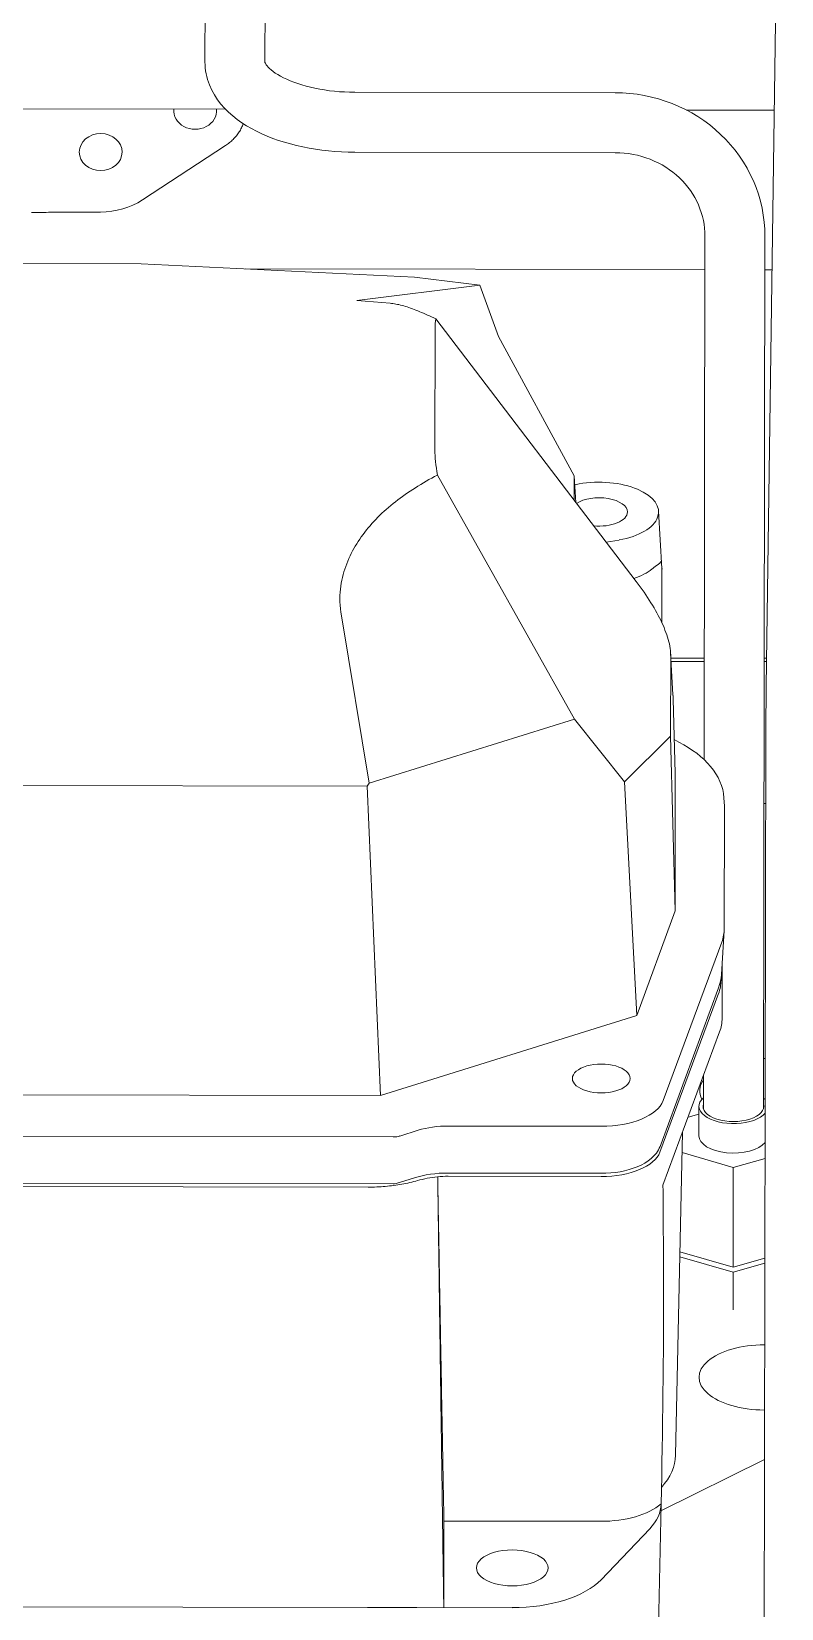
# Model space of a CAD drawing. Extents: x 766778 to 845620, y 133762 to 209800.
# Drawn here: x 786245.1 to 786364.2, y 190970 to 191220.5 of the extents above; entities that cross this region are included whole.
import ezdxf

# ---------------------------------------------------------------- set-up
doc = ezdxf.new("R2010")
doc.units = 0
doc.header["$MEASUREMENT"] = 0
doc.layers.get('0').update_dxf_attribs({"color": 1, "linetype": 'CONTINUOUS'})
doc.layers.add('LA-4748_SHOWN', color=2, linetype='CONTINUOUS', lineweight=53)

# ---------------------------------------------------------------- blocks, each defined once
blk = doc.blocks.new('ENGINE')
at = {"layer": 'LA-4748_SHOWN', "color": 252, "lineweight": 5}
for p, q in [((945313.19, 205812.05), (945316.16, 205983.17)), ((945224.35, 205916.95), (945224.3, 205907.66)), ((945233.87, 205916.9), (945233.82, 205907.61)), ((945224.3, 205907.66), (945224.31, 205907.19)), ((945224.31, 205907.19), (945224.34, 205906.72)), ((945233.82, 205907.61), (945233.82, 205907.59)), ((945233.82, 205907.59), (945233.83, 205907.55)), ((945233.83, 205907.55), (945233.85, 205907.5)), ((945233.85, 205907.5), (945233.89, 205907.42)), ((945233.89, 205907.42), (945233.95, 205907.31)), ((945233.95, 205907.31), (945234.04, 205907.17)), ((945234.04, 205907.17), (945234.17, 205907)), ((945224.34, 205906.72), (945224.4, 205906.26)), ((945224.4, 205906.26), (945224.47, 205905.8)), ((945224.47, 205905.8), (945224.57, 205905.35)), ((945224.57, 205905.35), (945224.69, 205904.9)), ((945224.69, 205904.9), (945224.83, 205904.47)), ((945234.17, 205907), (945234.35, 205906.8)), ((945234.35, 205906.8), (945234.56, 205906.59)), ((945234.56, 205906.59), (945234.81, 205906.36)), ((945234.81, 205906.36), (945235.12, 205906.12)), ((945235.12, 205906.12), (945235.46, 205905.87)), ((945235.46, 205905.87), (945235.85, 205905.62)), ((945235.85, 205905.62), (945236.28, 205905.37)), ((945236.28, 205905.37), (945236.76, 205905.11)), ((945236.76, 205905.11), (945237.27, 205904.87)), ((945237.27, 205904.87), (945237.82, 205904.63)), ((945224.83, 205904.47), (945224.99, 205904.04)), ((945224.99, 205904.04), (945225.35, 205903.2)), ((945225.35, 205903.2), (945225.78, 205902.42)), ((945225.78, 205902.42), (945226.27, 205901.67)), ((945237.82, 205904.63), (945238.4, 205904.4)), ((945238.4, 205904.4), (945239.02, 205904.17)), ((945239.02, 205904.17), (945239.66, 205903.97)), ((945239.66, 205903.97), (945240.34, 205903.77)), ((945240.34, 205903.77), (945241.04, 205903.59)), ((945241.04, 205903.59), (945241.76, 205903.43)), ((945241.76, 205903.43), (945242.51, 205903.28)), ((945242.51, 205903.28), (945243.27, 205903.15)), ((945243.27, 205903.15), (945244.05, 205903.04)), ((945244.05, 205903.04), (945244.84, 205902.94)), ((945244.84, 205902.94), (945245.64, 205902.87)), ((945245.64, 205902.87), (945246.45, 205902.82)), ((945246.45, 205902.82), (945247.27, 205902.78)), ((945247.27, 205902.78), (945248.09, 205902.77)), ((945248.09, 205902.77), (945289.48, 205902.55)), ((945289.48, 205902.55), (945290.64, 205902.52)), ((945290.64, 205902.52), (945291.79, 205902.43)), ((945291.79, 205902.43), (945292.94, 205902.29)), ((945292.94, 205902.29), (945294.08, 205902.1)), ((945227.54, 205900.14), (945166.72, 205900.46)), ((945226.27, 205901.67), (945226.81, 205900.96)), ((945226.81, 205900.96), (945227.39, 205900.3)), ((945227.39, 205900.3), (945228.02, 205899.67)), ((945228.02, 205899.67), (945228.68, 205899.08)), ((945294.08, 205902.1), (945295.21, 205901.85)), ((945295.21, 205901.85), (945296.32, 205901.55)), ((945296.32, 205901.55), (945297.42, 205901.2)), ((945297.42, 205901.2), (945298.5, 205900.8)), ((945298.5, 205900.8), (945299.56, 205900.35)), ((945299.56, 205900.35), (945300.6, 205899.85)), ((945300.6, 205899.85), (945301.61, 205899.3)), ((945314.71, 205899.68), (945300.78, 205899.76)), ((945228.68, 205899.08), (945229.37, 205898.53)), ((945229.37, 205898.53), (945230.1, 205898)), ((945229.97, 205897), (945230.05, 205897.17)), ((945230.05, 205897.17), (945230.13, 205897.33)), ((945230.1, 205898), (945230.85, 205897.51)), ((945230.13, 205897.33), (945230.21, 205897.5)), ((945230.21, 205897.5), (945230.28, 205897.67)), ((945230.28, 205897.67), (945230.34, 205897.84)), ((945230.85, 205897.51), (945231.64, 205897.05)), ((945301.61, 205899.3), (945302.59, 205898.71)), ((945302.59, 205898.71), (945303.54, 205898.07)), ((945303.54, 205898.07), (945304.46, 205897.38)), ((945304.46, 205897.38), (945305.34, 205896.65)), ((945227.84, 205894.6), (945228, 205894.72)), ((945228, 205894.72), (945228.15, 205894.84)), ((945228.15, 205894.84), (945228.3, 205894.96)), ((945228.3, 205894.96), (945228.45, 205895.09)), ((945228.45, 205895.09), (945228.59, 205895.22)), ((945228.59, 205895.22), (945228.73, 205895.36)), ((945228.73, 205895.36), (945228.86, 205895.49)), ((945228.86, 205895.49), (945229, 205895.63)), ((945229, 205895.63), (945229.12, 205895.77)), ((945229.12, 205895.77), (945229.24, 205895.92)), ((945229.24, 205895.92), (945229.36, 205896.07)), ((945229.36, 205896.07), (945229.47, 205896.22)), ((945229.47, 205896.22), (945229.58, 205896.37)), ((945229.58, 205896.37), (945229.69, 205896.53)), ((945229.69, 205896.53), (945229.79, 205896.68)), ((945229.79, 205896.68), (945229.88, 205896.84)), ((945229.88, 205896.84), (945229.97, 205897)), ((945231.64, 205897.05), (945232.45, 205896.62)), ((945232.45, 205896.62), (945233.29, 205896.22)), ((945233.29, 205896.22), (945234.16, 205895.84)), ((945234.16, 205895.84), (945235.04, 205895.49)), ((945235.04, 205895.49), (945235.95, 205895.16)), ((945235.95, 205895.16), (945236.88, 205894.86)), ((945236.88, 205894.86), (945237.83, 205894.59)), ((945305.34, 205896.65), (945306.19, 205895.88)), ((945306.19, 205895.88), (945307, 205895.07)), ((945307, 205895.07), (945307.76, 205894.23)), ((945214.28, 205885.78), (945227.52, 205894.38)), ((945227.52, 205894.38), (945227.68, 205894.49)), ((945227.68, 205894.49), (945227.84, 205894.6)), ((945237.83, 205894.59), (945238.8, 205894.34)), ((945238.8, 205894.34), (945239.78, 205894.11)), ((945239.78, 205894.11), (945240.78, 205893.92)), ((945240.78, 205893.92), (945241.79, 205893.74)), ((945241.79, 205893.74), (945242.82, 205893.6)), ((945242.82, 205893.6), (945243.85, 205893.47)), ((945243.85, 205893.47), (945244.89, 205893.38)), ((945244.89, 205893.38), (945245.93, 205893.31)), ((945245.93, 205893.31), (945246.98, 205893.26)), ((945246.98, 205893.26), (945248.04, 205893.25)), ((945248.04, 205893.25), (945289.43, 205893.03)), ((945289.43, 205893.03), (945290.15, 205893.01)), ((945290.15, 205893.01), (945290.86, 205892.95)), ((945290.86, 205892.95), (945291.57, 205892.87)), ((945291.57, 205892.87), (945292.27, 205892.75)), ((945292.27, 205892.75), (945292.96, 205892.6)), ((945292.96, 205892.6), (945293.65, 205892.42)), ((945293.65, 205892.42), (945294.32, 205892.2)), ((945294.32, 205892.2), (945294.98, 205891.96)), ((945307.76, 205894.23), (945308.48, 205893.34)), ((945308.48, 205893.34), (945309.16, 205892.42)), ((945309.16, 205892.42), (945309.79, 205891.48)), ((945294.98, 205891.96), (945295.63, 205891.68)), ((945295.63, 205891.68), (945296.26, 205891.38)), ((945296.26, 205891.38), (945296.87, 205891.05)), ((945296.87, 205891.05), (945297.46, 205890.69)), ((945297.46, 205890.69), (945298.04, 205890.3)), ((945298.04, 205890.3), (945298.59, 205889.89)), ((945298.59, 205889.89), (945299.11, 205889.46)), ((945309.79, 205891.48), (945310.37, 205890.5)), ((945310.37, 205890.5), (945310.89, 205889.49)), ((945299.11, 205889.46), (945299.61, 205889)), ((945299.61, 205889), (945300.09, 205888.52)), ((945300.09, 205888.52), (945300.54, 205888.02)), ((945300.54, 205888.02), (945300.96, 205887.51)), ((945300.96, 205887.51), (945301.35, 205886.97)), ((945310.89, 205889.49), (945311.37, 205888.46)), ((945311.37, 205888.46), (945311.79, 205887.41)), ((945311.79, 205887.41), (945312.16, 205886.34)), ((945301.35, 205886.97), (945301.72, 205886.42)), ((945301.72, 205886.42), (945302.05, 205885.86)), ((945302.05, 205885.86), (945302.36, 205885.28)), ((945302.36, 205885.28), (945302.63, 205884.69)), ((945302.63, 205884.69), (945302.87, 205884.09)), ((945312.16, 205886.34), (945312.47, 205885.25)), ((945312.47, 205885.25), (945312.73, 205884.14)), ((945196.65, 205883.87), (945198.6, 205883.86)), ((945201.59, 205883.91), (945207.63, 205883.88)), ((945302.87, 205884.09), (945303.08, 205883.48)), ((945303.08, 205883.48), (945303.26, 205882.86)), ((945303.26, 205882.86), (945303.4, 205882.23)), ((945303.4, 205882.23), (945303.52, 205881.6)), ((945312.73, 205884.14), (945312.93, 205883.03)), ((945312.93, 205883.03), (945313.07, 205881.91)), ((945303.22, 205796.58), (945303.65, 205879.7)), ((945303.52, 205881.6), (945303.6, 205880.97)), ((945303.6, 205880.97), (945303.64, 205880.34)), ((945303.64, 205880.34), (945303.65, 205879.7)), ((945312.45, 205741.05), (945313.17, 205879.65)), ((945313.07, 205881.91), (945313.15, 205880.78)), ((945313.15, 205880.78), (945313.17, 205879.65)), ((945192.74, 205875.76), (945214.04, 205875.65)), ((945214.04, 205875.65), (945257.45, 205873.38)), ((945230.67, 205874.78), (945303.63, 205874.4)), ((945267.85, 205872.08), (945248.3, 205869.68)), ((945257.45, 205873.38), (945267.85, 205872.08)), ((945267.85, 205872.08), (945270.76, 205863.91)), ((945313.15, 205874.35), (945314.27, 205874.34)), ((945253.61, 205869.24), (945248.3, 205869.68)), ((945253.61, 205869.24), (945253.82, 205869.22)), ((945253.82, 205869.22), (945254.04, 205869.19)), ((945254.04, 205869.19), (945254.27, 205869.15)), ((945254.27, 205869.15), (945254.5, 205869.11)), ((945254.5, 205869.11), (945254.74, 205869.06)), ((945254.74, 205869.06), (945254.98, 205869.01)), ((945254.98, 205869.01), (945255.23, 205868.95)), ((945255.23, 205868.95), (945255.48, 205868.88)), ((945255.48, 205868.88), (945255.74, 205868.81)), ((945255.74, 205868.81), (945256.01, 205868.73)), ((945256.01, 205868.73), (945256.28, 205868.64)), ((945256.28, 205868.64), (945256.55, 205868.55)), ((945256.55, 205868.55), (945256.83, 205868.45)), ((945256.83, 205868.45), (945257.11, 205868.35)), ((945257.11, 205868.35), (945257.4, 205868.24)), ((945257.4, 205868.24), (945257.69, 205868.13)), ((945257.69, 205868.13), (945257.98, 205868.01)), ((945257.98, 205868.01), (945258.29, 205867.88)), ((945258.29, 205867.88), (945258.59, 205867.76)), ((945258.59, 205867.76), (945258.9, 205867.62)), ((945258.9, 205867.62), (945259.21, 205867.48)), ((945259.21, 205867.48), (945259.53, 205867.34)), ((945259.53, 205867.34), (945259.85, 205867.19)), ((945259.85, 205867.19), (945260.17, 205867.04)), ((945260.17, 205867.04), (945260.5, 205866.88)), ((945260.5, 205866.88), (945260.83, 205866.72)), ((945260.61, 205845.9), (945260.71, 205865.2)), ((945292.54, 205824.89), (945260.83, 205866.72)), ((945270.76, 205863.91), (945282.74, 205841.74)), ((945257.07, 205839.65), (945256.66, 205839.38)), ((945257.49, 205839.91), (945257.07, 205839.65)), ((945257.91, 205840.18), (945257.49, 205839.91)), ((945258.34, 205840.43), (945257.91, 205840.18)), ((945258.77, 205840.69), (945258.34, 205840.43)), ((945259.21, 205840.94), (945258.77, 205840.69)), ((945259.65, 205841.19), (945259.21, 205840.94)), ((945260.11, 205841.44), (945259.65, 205841.19)), ((945260.56, 205841.68), (945260.11, 205841.44)), ((945261.02, 205841.92), (945260.56, 205841.68)), ((945261.02, 205841.92), (945282.64, 205803.04)), ((945282.74, 205841.74), (945282.71, 205837.85)), ((945282.97, 205837.5), (945282.74, 205841.74)), ((945283.51, 205840.43), (945282.82, 205840.31)), ((945253.57, 205837.1), (945253.21, 205836.8)), ((945253.94, 205837.4), (945253.57, 205837.1)), ((945254.31, 205837.69), (945253.94, 205837.4)), ((945254.68, 205837.98), (945254.31, 205837.69)), ((945255.07, 205838.27), (945254.68, 205837.98)), ((945255.46, 205838.55), (945255.07, 205838.27)), ((945255.85, 205838.83), (945255.46, 205838.55)), ((945256.25, 205839.11), (945255.85, 205838.83)), ((945256.66, 205839.38), (945256.25, 205839.11)), ((945250.88, 205834.58), (945250.57, 205834.25)), ((945251.19, 205834.91), (945250.88, 205834.58)), ((945251.51, 205835.24), (945251.19, 205834.91)), ((945251.84, 205835.56), (945251.51, 205835.24)), ((945252.17, 205835.87), (945251.84, 205835.56)), ((945252.51, 205836.19), (945252.17, 205835.87)), ((945252.86, 205836.49), (945252.51, 205836.19)), ((945253.21, 205836.8), (945252.86, 205836.49)), ((945296.13, 205836.06), (945296.63, 205826.97)), ((945248.88, 205832.17), (945248.63, 205831.8)), ((945249.15, 205832.52), (945248.88, 205832.17)), ((945249.42, 205832.88), (945249.15, 205832.52)), ((945249.7, 205833.23), (945249.42, 205832.88)), ((945249.98, 205833.57), (945249.7, 205833.23)), ((945250.27, 205833.91), (945249.98, 205833.57)), ((945250.57, 205834.25), (945250.27, 205833.91)), ((945247.27, 205829.52), (945247.07, 205829.12)), ((945247.47, 205829.91), (945247.27, 205829.52)), ((945247.69, 205830.3), (945247.47, 205829.91)), ((945247.91, 205830.68), (945247.69, 205830.3)), ((945248.14, 205831.06), (945247.91, 205830.68)), ((945248.38, 205831.43), (945248.14, 205831.06)), ((945248.63, 205831.8), (945248.38, 205831.43)), ((945287.79, 205831.14), (945289.86, 205831.5)), ((945246.23, 205827.04), (945246.1, 205826.6)), ((945246.38, 205827.46), (945246.23, 205827.04)), ((945246.54, 205827.89), (945246.38, 205827.46)), ((945246.71, 205828.3), (945246.54, 205827.89)), ((945246.89, 205828.71), (945246.71, 205828.3)), ((945247.07, 205829.12), (945246.89, 205828.71)), ((945295.17, 205826.97), (945295.29, 205827.06)), ((945295.29, 205827.06), (945295.4, 205827.15)), ((945295.4, 205827.15), (945295.5, 205827.23)), ((945295.5, 205827.23), (945295.6, 205827.3)), ((945295.6, 205827.3), (945295.7, 205827.37)), ((945295.7, 205827.37), (945295.79, 205827.43)), ((945295.79, 205827.43), (945295.87, 205827.49)), ((945295.87, 205827.49), (945295.95, 205827.55)), ((945295.95, 205827.55), (945296.03, 205827.61)), ((945296.03, 205827.61), (945296.1, 205827.66)), ((945296.1, 205827.66), (945296.16, 205827.71)), ((945296.16, 205827.71), (945296.22, 205827.76)), ((945296.22, 205827.76), (945296.28, 205827.8)), ((945296.28, 205827.8), (945296.33, 205827.84)), ((945296.33, 205827.84), (945296.37, 205827.89)), ((945296.37, 205827.89), (945296.41, 205827.93)), ((945296.41, 205827.93), (945296.45, 205827.97)), ((945296.45, 205827.97), (945296.48, 205828.01)), ((945296.48, 205828.01), (945296.5, 205828.04)), ((945296.5, 205828.04), (945296.52, 205828.08)), ((945296.52, 205828.08), (945296.54, 205828.12)), ((945296.54, 205828.12), (945296.55, 205828.15)), ((945296.55, 205828.15), (945296.56, 205828.19)), ((945245.66, 205824.79), (945245.59, 205824.32)), ((945245.75, 205825.26), (945245.66, 205824.79)), ((945245.85, 205825.71), (945245.75, 205825.26)), ((945245.97, 205826.16), (945245.85, 205825.71)), ((945246.1, 205826.6), (945245.97, 205826.16)), ((945292.86, 205824.46), (945292.54, 205824.89)), ((945295.05, 205826.88), (945295.17, 205826.97)), ((945296.59, 205818.33), (945296.63, 205826.82)), ((945245.45, 205822.85), (945245.44, 205822.34)), ((945245.44, 205822.34), (945245.44, 205821.82)), ((945245.48, 205823.35), (945245.45, 205822.85)), ((945245.53, 205823.84), (945245.48, 205823.35)), ((945245.59, 205824.32), (945245.53, 205823.84)), ((945293.17, 205824.03), (945292.86, 205824.46)), ((945293.48, 205823.61), (945293.17, 205824.03)), ((945293.77, 205823.18), (945293.48, 205823.61)), ((945294.06, 205822.76), (945293.77, 205823.18)), ((945294.33, 205822.35), (945294.06, 205822.76)), ((945294.6, 205821.93), (945294.33, 205822.35)), ((945245.44, 205821.82), (945245.47, 205821.29)), ((945245.47, 205821.29), (945245.51, 205820.74)), ((945245.51, 205820.74), (945245.57, 205820.19)), ((945245.57, 205820.19), (945245.66, 205819.62)), ((945245.66, 205819.62), (945249.99, 205792.99)), ((945294.86, 205821.52), (945294.6, 205821.93)), ((945295.11, 205821.11), (945294.86, 205821.52)), ((945295.35, 205820.71), (945295.11, 205821.11)), ((945295.58, 205820.3), (945295.35, 205820.71)), ((945295.8, 205819.9), (945295.58, 205820.3)), ((945296.01, 205819.5), (945295.8, 205819.9)), ((945296.21, 205819.11), (945296.01, 205819.5)), ((945296.41, 205818.72), (945296.21, 205819.11)), ((945296.59, 205818.33), (945296.41, 205818.72)), ((945296.77, 205817.94), (945296.59, 205818.33)), ((945296.93, 205817.55), (945296.77, 205817.94)), ((945297.08, 205817.17), (945296.93, 205817.55)), ((945297.23, 205816.8), (945297.08, 205817.17)), ((945297.36, 205816.42), (945297.23, 205816.8)), ((945297.48, 205816.05), (945297.36, 205816.42)), ((945297.59, 205815.68), (945297.48, 205816.05)), ((945297.69, 205815.32), (945297.59, 205815.68)), ((945297.77, 205814.96), (945297.69, 205815.32)), ((945297.84, 205814.6), (945297.77, 205814.96)), ((945297.9, 205814.25), (945297.84, 205814.6)), ((945297.94, 205813.9), (945297.9, 205814.25)), ((945297.97, 205813.22), (945297.9, 205800.3)), ((945297.96, 205813.56), (945297.94, 205813.9)), ((945297.97, 205813.22), (945297.96, 205813.56)), ((945298.31, 205806.94), (945297.96, 205813.53)), ((945303.3, 205812.69), (945298, 205812.71)), ((945298.03, 205812.19), (945303.3, 205812.16)), ((945313.2, 205812.63), (945312.82, 205812.63)), ((945312.82, 205812.11), (945313.19, 205812.11)), ((945313.16, 205810.7), (945313.19, 205812.05)), ((945313.14, 205809.35), (945313.16, 205810.7)), ((945313.11, 205806.66), (945313.12, 205808)), ((945313.12, 205808), (945313.14, 205809.35)), ((945298.31, 205806.94), (945298.31, 205806.91)), ((945298.31, 205806.91), (945298.31, 205806.88)), ((945298.31, 205806.88), (945298.31, 205806.84)), ((945298.31, 205806.84), (945298.31, 205806.81)), ((945298.31, 205806.81), (945298.31, 205806.78)), ((945298.31, 205806.78), (945298.32, 205806.75)), ((945298.32, 205806.75), (945298.32, 205806.68)), ((945298.32, 205806.68), (945298.32, 205806.65)), ((945298.32, 205806.65), (945298.32, 205806.62)), ((945298.32, 205806.62), (945298.32, 205806.58)), ((945298.32, 205806.58), (945298.32, 205806.55)), ((945298.32, 205806.55), (945298.33, 205806.52)), ((945298.33, 205806.52), (945298.33, 205806.49)), ((945298.33, 205806.49), (945298.33, 205806.45)), ((945298.33, 205806.45), (945298.33, 205806.42)), ((945298.33, 205806.42), (945298.33, 205806.32)), ((945298.33, 205806.32), (945298.33, 205806.29)), ((945298.33, 205806.29), (945298.33, 205806.26)), ((945298.33, 205806.26), (945298.34, 205806.23)), ((945298.34, 205806.23), (945298.34, 205806.16)), ((945298.64, 205794.42), (945298.34, 205806.16)), ((945313.08, 205804.02), (945313.09, 205805.33)), ((945313.09, 205805.33), (945313.11, 205806.66)), ((945249.99, 205792.99), (945282.64, 205803.04)), ((945290.57, 205793.1), (945282.64, 205803.04)), ((945313.06, 205801.43), (945313.07, 205802.71)), ((945313.07, 205802.71), (945313.08, 205804.02)), ((945297.9, 205800.3), (945290.57, 205793.1)), ((945297.9, 205800.3), (945298.53, 205772.56)), ((945298.86, 205799.57), (945298.5, 205799.79)), ((945299.24, 205799.36), (945298.86, 205799.57)), ((945311.53, 205510.74), (945313.06, 205801.43)), ((945300, 205798.94), (945299.24, 205799.36)), ((945300.72, 205798.5), (945300, 205798.94)), ((945301.41, 205798.04), (945300.72, 205798.5)), ((945302.06, 205797.57), (945301.41, 205798.04)), ((945302.67, 205797.07), (945302.06, 205797.57)), ((945303.24, 205796.56), (945302.67, 205797.07)), ((945303.77, 205796.02), (945303.24, 205796.56)), ((945304.26, 205795.47), (945303.77, 205796.02)), ((945304.7, 205794.91), (945304.26, 205795.47)), ((945305.09, 205794.32), (945304.7, 205794.91)), ((945156.26, 205793), (945249.65, 205792.51)), ((945249.65, 205792.51), (945249.99, 205792.99)), ((945251.63, 205743.38), (945249.65, 205792.51)), ((945290.57, 205793.1), (945292.37, 205755.93)), ((945298.64, 205794.42), (945298.53, 205772.56)), ((945305.44, 205793.72), (945305.09, 205794.32)), ((945305.73, 205793.1), (945305.44, 205793.72)), ((945305.97, 205792.47), (945305.73, 205793.1)), ((945306.16, 205791.82), (945305.97, 205792.47)), ((945306.28, 205791.17), (945306.16, 205791.82)), ((945306.35, 205790.51), (945306.28, 205791.17)), ((945306.35, 205790.51), (945306.43, 205789.14)), ((945313, 205789.54), (945312.7, 205789.54)), ((945306.33, 205769.77), (945306.43, 205788.77)), ((945292.37, 205755.93), (945298.53, 205772.56)), ((945305.86, 205762.41), (945306.32, 205769.4)), ((945296.53, 205742.42), (945305.92, 205767.56)), ((945305.99, 205764.39), (945305.94, 205755.48)), ((945305.71, 205761.34), (945305.81, 205761.87)), ((945305.81, 205761.87), (945305.86, 205762.41)), ((945295.99, 205734.24), (945305.39, 205759.38)), ((945305.4, 205760.29), (945296.01, 205735.15)), ((945305.4, 205760.29), (945305.57, 205760.81)), ((945305.57, 205760.81), (945305.71, 205761.34)), ((945305.79, 205761.54), (945305.79, 205761.8)), ((945251.63, 205743.38), (945292.37, 205755.93)), ((945296.45, 205728.98), (945305.53, 205753.3)), ((945302.95, 205746.39), (945302.93, 205741.1)), ((945251.63, 205743.38), (945153.76, 205743.9)), ((945302.2, 205740.27), (945300.49, 205739.79)), ((945302.2, 205741.49), (945302.18, 205736.82)), ((945151.71, 205737.33), (945253.62, 205736.8)), ((945254.68, 205736.94), (945257.58, 205737.84)), ((945262.37, 205738.5), (945286.67, 205738.37)), ((945298.3, 205686.08), (945299.6, 205737.41)), ((945295.43, 205734.1), (945295.6, 205734.35)), ((945295.6, 205734.35), (945295.75, 205734.6)), ((945295.75, 205734.6), (945295.89, 205734.87)), ((945295.89, 205734.87), (945296.01, 205735.15)), ((945291.74, 205731.69), (945292.38, 205731.93)), ((945292.38, 205731.93), (945292.99, 205732.2)), ((945292.99, 205732.2), (945293.57, 205732.51)), ((945293.57, 205732.51), (945294.1, 205732.85)), ((945294.1, 205732.85), (945294.59, 205733.22)), ((945294.59, 205733.22), (945295.04, 205733.64)), ((945295.04, 205733.64), (945295.43, 205734.1)), ((945299.52, 205734.14), (945307.64, 205731.75)), ((945307.64, 205731.75), (945312.7, 205733.18)), ((945253.58, 205729.33), (945151.67, 205729.87)), ((945155.62, 205729.33), (945249.62, 205728.84)), ((945253.82, 205729.35), (945253.58, 205729.33)), ((945254.07, 205729.4), (945253.82, 205729.35)), ((945256.97, 205730.3), (945254.07, 205729.4)), ((945255.29, 205729.34), (945254.97, 205729.28)), ((945255.61, 205729.4), (945255.29, 205729.34)), ((945255.93, 205729.47), (945255.61, 205729.4)), ((945256.24, 205729.54), (945255.93, 205729.47)), ((945256.55, 205729.61), (945256.24, 205729.54)), ((945256.85, 205729.69), (945256.55, 205729.61)), ((945257.16, 205729.77), (945256.85, 205729.69)), ((945256.97, 205730.3), (945257.57, 205730.47)), ((945257.46, 205729.85), (945257.16, 205729.77)), ((945257.57, 205730.47), (945258.2, 205730.62)), ((945258.2, 205730.62), (945258.85, 205730.74)), ((945258.85, 205730.74), (945259.52, 205730.85)), ((945259.52, 205730.85), (945260.21, 205730.93)), ((945260.21, 205730.93), (945260.91, 205730.99)), ((945260.67, 205730.01), (945260.66, 205730.46)), ((945260.66, 205730.46), (945260.66, 205730.41)), ((945260.66, 205729.93), (945260.66, 205730.41)), ((945260.67, 205729.44), (945260.66, 205729.93)), ((945260.67, 205729.55), (945260.67, 205730.01)), ((945260.68, 205729.1), (945260.67, 205729.55)), ((945260.67, 205728.95), (945260.67, 205729.44)), ((945260.91, 205730.99), (945261.62, 205731.02)), ((945261.62, 205731.02), (945262.33, 205731.03)), ((945286.63, 205730.91), (945262.33, 205731.03)), ((945262.33, 205730.52), (945286.63, 205730.4)), ((945286.63, 205730.91), (945287.4, 205730.92)), ((945287.4, 205730.92), (945288.16, 205730.96)), ((945288.16, 205730.96), (945288.91, 205731.04)), ((945288.91, 205731.04), (945289.65, 205731.15)), ((945289.65, 205731.15), (945290.37, 205731.3)), ((945290.37, 205731.3), (945291.07, 205731.48)), ((945291.07, 205731.48), (945291.74, 205731.69)), ((945307.55, 205715.9), (945307.64, 205731.75)), ((945249.96, 205728.84), (945249.62, 205728.84)), ((945250.3, 205728.84), (945249.96, 205728.84)), ((945250.64, 205728.85), (945250.3, 205728.84)), ((945250.98, 205728.86), (945250.64, 205728.85)), ((945251.32, 205728.88), (945250.98, 205728.86)), ((945251.65, 205728.9), (945251.32, 205728.88)), ((945251.99, 205728.92), (945251.65, 205728.9)), ((945252.33, 205728.94), (945251.99, 205728.92)), ((945252.66, 205728.97), (945252.33, 205728.94)), ((945253, 205729.01), (945252.66, 205728.97)), ((945253.33, 205729.04), (945253, 205729.01)), ((945253.66, 205729.08), (945253.33, 205729.04)), ((945253.99, 205729.13), (945253.66, 205729.08)), ((945254.32, 205729.18), (945253.99, 205729.13)), ((945254.65, 205729.23), (945254.32, 205729.18)), ((945254.97, 205729.28), (945254.65, 205729.23)), ((945260.68, 205728.47), (945260.67, 205728.95)), ((945260.69, 205728.65), (945260.68, 205729.1)), ((945260.68, 205727.98), (945260.68, 205728.47)), ((945260.69, 205727.49), (945260.68, 205727.98)), ((945260.69, 205728.2), (945260.69, 205728.65)), ((945260.7, 205727.75), (945260.69, 205728.2)), ((945260.7, 205727), (945260.69, 205727.49)), ((945260.71, 205727.3), (945260.7, 205727.75)), ((945260.7, 205726.51), (945260.7, 205727)), ((945260.71, 205726.84), (945260.71, 205727.3)), ((945260.72, 205726.39), (945260.71, 205726.84)), ((945260.71, 205726.03), (945260.7, 205726.51)), ((945260.71, 205725.54), (945260.71, 205726.03)), ((945260.72, 205725.05), (945260.71, 205725.54)), ((945260.72, 205725.94), (945260.72, 205726.39)), ((945260.73, 205725.49), (945260.72, 205725.94)), ((945260.72, 205724.56), (945260.72, 205725.05)), ((945260.73, 205724.07), (945260.72, 205724.56)), ((945260.74, 205725.04), (945260.73, 205725.49)), ((945260.74, 205724.59), (945260.74, 205725.04)), ((945260.75, 205724.14), (945260.74, 205724.59)), ((945260.73, 205723.58), (945260.73, 205724.07)), ((945260.74, 205723.09), (945260.73, 205723.58)), ((945260.74, 205722.6), (945260.74, 205723.09)), ((945260.75, 205722.11), (945260.74, 205722.6)), ((945260.76, 205723.69), (945260.75, 205724.14)), ((945260.75, 205721.62), (945260.75, 205722.11)), ((945260.76, 205723.24), (945260.76, 205723.69)), ((945260.77, 205722.79), (945260.76, 205723.24)), ((945260.78, 205722.34), (945260.77, 205722.79)), ((945260.78, 205721.89), (945260.78, 205722.34)), ((945260.79, 205721.45), (945260.78, 205721.89)), ((945260.76, 205721.13), (945260.75, 205721.62)), ((945260.76, 205720.64), (945260.76, 205721.13)), ((945260.77, 205720.15), (945260.76, 205720.64)), ((945260.77, 205719.66), (945260.77, 205720.15)), ((945260.78, 205719.17), (945260.77, 205719.66)), ((945260.8, 205721), (945260.79, 205721.45)), ((945260.8, 205720.55), (945260.8, 205721)), ((945260.81, 205720.1), (945260.8, 205720.55)), ((945260.82, 205719.65), (945260.81, 205720.1)), ((945260.82, 205719.2), (945260.82, 205719.65)), ((945260.78, 205718.68), (945260.78, 205719.17)), ((945260.79, 205718.19), (945260.78, 205718.68)), ((945260.79, 205717.7), (945260.79, 205718.19)), ((945260.8, 205717.21), (945260.79, 205717.7)), ((945260.8, 205716.71), (945260.8, 205717.21)), ((945260.83, 205718.76), (945260.82, 205719.2)), ((945260.84, 205718.31), (945260.83, 205718.76)), ((945260.84, 205717.86), (945260.84, 205718.31)), ((945260.85, 205717.41), (945260.84, 205717.86)), ((945260.86, 205716.97), (945260.85, 205717.41)), ((945260.86, 205716.52), (945260.86, 205716.97)), ((945299.1, 205717.61), (945307.55, 205715.12)), ((945299.12, 205718.38), (945307.55, 205715.9)), ((945307.55, 205715.9), (945312.62, 205717.33)), ((945260.81, 205716.22), (945260.8, 205716.71)), ((945260.82, 205715.73), (945260.81, 205716.22)), ((945260.82, 205715.24), (945260.82, 205715.73)), ((945260.83, 205714.75), (945260.82, 205715.24)), ((945260.83, 205714.25), (945260.83, 205714.75)), ((945260.87, 205716.07), (945260.86, 205716.52)), ((945260.88, 205715.63), (945260.87, 205716.07)), ((945260.88, 205715.18), (945260.88, 205715.63)), ((945260.89, 205714.73), (945260.88, 205715.18)), ((945260.9, 205714.29), (945260.89, 205714.73)), ((945260.9, 205713.84), (945260.9, 205714.29)), ((945307.52, 205709.16), (945307.55, 205715.12)), ((945307.55, 205715.12), (945312.62, 205716.55)), ((945260.84, 205713.76), (945260.83, 205714.25)), ((945260.84, 205713.27), (945260.84, 205713.76)), ((945260.85, 205712.77), (945260.84, 205713.27)), ((945260.85, 205712.28), (945260.85, 205712.77)), ((945260.86, 205711.79), (945260.85, 205712.28)), ((945260.86, 205711.29), (945260.86, 205711.79)), ((945260.91, 205713.4), (945260.9, 205713.84)), ((945260.91, 205712.95), (945260.91, 205713.4)), ((945260.92, 205712.51), (945260.91, 205712.95)), ((945260.93, 205712.06), (945260.92, 205712.51)), ((945260.93, 205711.62), (945260.93, 205712.06)), ((945260.87, 205710.8), (945260.86, 205711.29)), ((945260.87, 205710.3), (945260.87, 205710.8)), ((945260.88, 205709.81), (945260.87, 205710.3)), ((945260.88, 205709.32), (945260.88, 205709.81)), ((945260.89, 205708.82), (945260.88, 205709.32)), ((945260.94, 205711.17), (945260.93, 205711.62)), ((945260.95, 205710.73), (945260.94, 205711.17)), ((945260.95, 205710.28), (945260.95, 205710.73)), ((945260.96, 205709.84), (945260.95, 205710.28)), ((945260.97, 205709.39), (945260.96, 205709.84)), ((945260.97, 205708.95), (945260.97, 205709.39)), ((945260.89, 205708.33), (945260.89, 205708.82)), ((945260.9, 205707.83), (945260.89, 205708.33)), ((945260.9, 205707.34), (945260.9, 205707.83)), ((945260.91, 205706.84), (945260.9, 205707.34)), ((945260.92, 205706.34), (945260.91, 205706.84)), ((945260.98, 205708.51), (945260.97, 205708.95)), ((945260.99, 205708.06), (945260.98, 205708.51)), ((945260.99, 205707.62), (945260.99, 205708.06)), ((945261, 205707.18), (945260.99, 205707.62)), ((945261.01, 205706.73), (945261, 205707.18)), ((945260.92, 205705.85), (945260.92, 205706.34)), ((945260.93, 205705.35), (945260.92, 205705.85)), ((945260.93, 205704.86), (945260.93, 205705.35)), ((945260.94, 205704.36), (945260.93, 205704.86)), ((945260.94, 205703.86), (945260.94, 205704.36)), ((945261.01, 205706.29), (945261.01, 205706.73)), ((945261.02, 205705.85), (945261.01, 205706.29)), ((945261.03, 205705.4), (945261.02, 205705.85)), ((945261.03, 205704.96), (945261.03, 205705.4)), ((945261.04, 205704.52), (945261.03, 205704.96)), ((945261.04, 205704.08), (945261.04, 205704.52)), ((945260.95, 205703.37), (945260.94, 205703.86)), ((945260.95, 205702.87), (945260.95, 205703.37)), ((945260.96, 205702.37), (945260.95, 205702.87)), ((945260.96, 205701.87), (945260.96, 205702.37)), ((945260.97, 205701.38), (945260.96, 205701.87)), ((945261.05, 205703.64), (945261.04, 205704.08)), ((945261.06, 205703.19), (945261.05, 205703.64)), ((945261.06, 205702.75), (945261.06, 205703.19)), ((945261.07, 205702.31), (945261.06, 205702.75)), ((945261.08, 205701.87), (945261.07, 205702.31)), ((945261.08, 205701.43), (945261.08, 205701.87)), ((945260.97, 205700.88), (945260.97, 205701.38)), ((945260.98, 205700.38), (945260.97, 205700.88)), ((945260.98, 205699.88), (945260.98, 205700.38)), ((945260.99, 205699.38), (945260.98, 205699.88)), ((945260.99, 205698.88), (945260.99, 205699.38)), ((945261.09, 205700.99), (945261.08, 205701.43)), ((945261.1, 205700.55), (945261.09, 205700.99)), ((945261.1, 205700.11), (945261.1, 205700.55)), ((945261.11, 205699.67), (945261.1, 205700.11)), ((945261.12, 205699.23), (945261.11, 205699.67)), ((945261, 205698.39), (945260.99, 205698.88)), ((945261.01, 205697.89), (945261, 205698.39)), ((945261.01, 205697.39), (945261.01, 205697.89)), ((945261.02, 205696.89), (945261.01, 205697.39)), ((945261.02, 205696.39), (945261.02, 205696.89)), ((945261.12, 205698.79), (945261.12, 205699.23)), ((945261.13, 205698.35), (945261.12, 205698.79)), ((945261.13, 205697.91), (945261.13, 205698.35)), ((945261.14, 205697.47), (945261.13, 205697.91)), ((945261.15, 205697.03), (945261.14, 205697.47)), ((945261.15, 205696.59), (945261.15, 205697.03)), ((945261.03, 205695.89), (945261.02, 205696.39)), ((945261.03, 205695.39), (945261.03, 205695.89)), ((945261.04, 205694.89), (945261.03, 205695.39)), ((945261.04, 205694.39), (945261.04, 205694.89)), ((945261.05, 205693.89), (945261.04, 205694.39)), ((945261.16, 205696.16), (945261.15, 205696.59)), ((945261.17, 205695.72), (945261.16, 205696.16)), ((945261.17, 205695.28), (945261.17, 205695.72)), ((945261.18, 205694.84), (945261.17, 205695.28)), ((945261.19, 205694.4), (945261.18, 205694.84)), ((945261.19, 205693.96), (945261.19, 205694.4)), ((945261.05, 205693.39), (945261.05, 205693.89)), ((945261.06, 205692.89), (945261.05, 205693.39)), ((945261.06, 205692.39), (945261.06, 205692.89)), ((945261.07, 205691.89), (945261.06, 205692.39)), ((945261.07, 205691.38), (945261.07, 205691.89)), ((945261.2, 205693.53), (945261.19, 205693.96)), ((945261.21, 205693.09), (945261.2, 205693.53)), ((945261.21, 205692.65), (945261.21, 205693.09)), ((945261.22, 205692.22), (945261.21, 205692.65)), ((945261.22, 205691.78), (945261.22, 205692.22)), ((945261.23, 205691.34), (945261.22, 205691.78)), ((945261.08, 205690.88), (945261.07, 205691.38)), ((945261.08, 205690.38), (945261.08, 205690.88)), ((945261.09, 205689.88), (945261.08, 205690.38)), ((945261.1, 205689.38), (945261.09, 205689.88)), ((945261.1, 205688.87), (945261.1, 205689.38)), ((945261.24, 205690.91), (945261.23, 205691.34)), ((945261.24, 205690.47), (945261.24, 205690.91)), ((945261.25, 205690.03), (945261.24, 205690.47)), ((945261.26, 205689.6), (945261.25, 205690.03)), ((945261.26, 205689.16), (945261.26, 205689.6)), ((945261.11, 205688.37), (945261.1, 205688.87)), ((945261.11, 205687.87), (945261.11, 205688.37)), ((945261.12, 205687.37), (945261.11, 205687.87)), ((945261.12, 205686.86), (945261.12, 205687.37)), ((945261.13, 205686.36), (945261.12, 205686.86)), ((945261.27, 205688.73), (945261.26, 205689.16)), ((945261.28, 205688.29), (945261.27, 205688.73)), ((945261.28, 205687.86), (945261.28, 205688.29)), ((945261.29, 205687.42), (945261.28, 205687.86)), ((945261.29, 205686.99), (945261.29, 205687.42)), ((945261.3, 205686.55), (945261.29, 205686.99)), ((945261.13, 205685.86), (945261.13, 205686.36)), ((945261.14, 205685.35), (945261.13, 205685.86)), ((945261.14, 205684.85), (945261.14, 205685.35)), ((945261.15, 205684.35), (945261.14, 205684.85)), ((945261.15, 205683.84), (945261.15, 205684.35)), ((945261.31, 205686.12), (945261.3, 205686.55)), ((945261.31, 205685.68), (945261.31, 205686.12)), ((945261.32, 205685.25), (945261.31, 205685.68)), ((945261.33, 205684.82), (945261.32, 205685.25)), ((945261.33, 205684.38), (945261.33, 205684.82)), ((945261.34, 205683.95), (945261.33, 205684.38)), ((945312.45, 205685.37), (945295.95, 205677.23)), ((945261.16, 205683.34), (945261.15, 205683.84)), ((945261.17, 205682.84), (945261.16, 205683.34)), ((945261.17, 205682.33), (945261.17, 205682.84)), ((945261.18, 205681.83), (945261.17, 205682.33)), ((945261.18, 205681.32), (945261.18, 205681.83)), ((945261.35, 205683.52), (945261.34, 205683.95)), ((945261.35, 205683.08), (945261.35, 205683.52)), ((945261.36, 205682.65), (945261.35, 205683.08)), ((945261.36, 205682.22), (945261.36, 205682.65)), ((945261.37, 205681.78), (945261.36, 205682.22)), ((945261.38, 205681.35), (945261.37, 205681.78)), ((945261.19, 205680.82), (945261.18, 205681.32)), ((945261.19, 205680.31), (945261.19, 205680.82)), ((945261.2, 205679.81), (945261.19, 205680.31)), ((945261.2, 205679.3), (945261.2, 205679.81)), ((945261.21, 205678.8), (945261.2, 205679.3)), ((945261.38, 205680.92), (945261.38, 205681.35)), ((945261.39, 205680.49), (945261.38, 205680.92)), ((945261.4, 205680.06), (945261.39, 205680.49)), ((945261.4, 205679.62), (945261.4, 205680.06)), ((945261.41, 205679.19), (945261.4, 205679.62)), ((945261.41, 205678.76), (945261.41, 205679.19)), ((945261.21, 205678.29), (945261.21, 205678.8)), ((945261.22, 205677.78), (945261.21, 205678.29)), ((945261.22, 205677.28), (945261.22, 205677.78)), ((945261.23, 205676.77), (945261.22, 205677.28)), ((945261.23, 205676.26), (945261.23, 205676.77)), ((945261.42, 205678.33), (945261.41, 205678.76)), ((945261.43, 205677.9), (945261.42, 205678.33)), ((945261.43, 205677.47), (945261.43, 205677.9)), ((945261.44, 205677.04), (945261.43, 205677.47)), ((945261.45, 205676.61), (945261.44, 205677.04)), ((945295.19, 205647.39), (945295.98, 205678.3)), ((945261.24, 205675.76), (945261.23, 205676.26)), ((945261.25, 205675.25), (945261.24, 205675.76)), ((945261.25, 205674.74), (945261.25, 205675.25)), ((945261.26, 205674.24), (945261.25, 205674.74)), ((945261.26, 205673.73), (945261.26, 205674.24)), ((945261.39, 205662.01), (945261.46, 205675.75)), ((945261.45, 205676.18), (945261.45, 205676.61)), ((945261.46, 205675.75), (945261.45, 205676.18)), ((945286.34, 205675.63), (945262.04, 205675.75)), ((945294.15, 205674.4), (945286.4, 205666.34)), ((945261.27, 205673.22), (945261.26, 205673.73)), ((945261.27, 205672.71), (945261.27, 205673.22)), ((945261.28, 205672.21), (945261.27, 205672.71)), ((945261.28, 205671.7), (945261.28, 205672.21)), ((945261.29, 205671.19), (945261.28, 205671.7)), ((945261.29, 205670.68), (945261.29, 205671.19)), ((945261.3, 205670.17), (945261.29, 205670.68)), ((945261.31, 205669.66), (945261.3, 205670.17)), ((945261.31, 205669.16), (945261.31, 205669.66)), ((945261.32, 205668.65), (945261.31, 205669.16)), ((945261.32, 205668.14), (945261.32, 205668.65)), ((945261.33, 205667.63), (945261.32, 205668.14)), ((945261.33, 205667.12), (945261.33, 205667.63)), ((945261.34, 205666.61), (945261.33, 205667.12)), ((945261.34, 205666.1), (945261.34, 205666.61)), ((945261.35, 205665.59), (945261.34, 205666.1)), ((945261.35, 205665.08), (945261.35, 205665.59)), ((945261.36, 205664.57), (945261.35, 205665.08)), ((945261.36, 205664.06), (945261.36, 205664.57)), ((945155.27, 205662.57), (945249.27, 205662.08)), ((945249.27, 205662.08), (945257.1, 205662.03)), ((945257.1, 205662.03), (945272.27, 205661.95)), ((945261.37, 205663.55), (945261.36, 205664.06)), ((945261.38, 205663.03), (945261.37, 205663.55)), ((945261.38, 205662.52), (945261.38, 205663.03)), ((945261.39, 205662.01), (945261.38, 205662.52))]:
    blk.add_line(p, q, dxfattribs=at)
for centre, major_axis, ratio, start_param, end_param in [((945222.71, 205899.92), (3.4, -0.02), 0.866025, 3.058759, 6.366019), ((945207.68, 205893.41), (11, -0.06), 0.866025, 4.712417, 5.361454), ((945204.13, 205719.17), (190.23, -1), 0.866025, 1.588733, 1.604464), ((945273.61, 205845.63), (-11.51, 23.32), 0.25, 0.333461, 0.463655), ((945273.56, 205826.26), (11.55, -23.41), 0.25, 3.605299, 3.863349), ((945286.68, 205835.97), (9.45, -0.05), 0.5, 5.057544, 8.199137), ((945286.68, 205835.97), (4.5, -0.02), 0.5, 0, 2.495701), ((945286.68, 205835.97), (4.5, -0.02), 0.5, 4.519192, 6.283185), ((945286.65, 205829.47), (9.84, -0.05), 0.5, 5.310028, 5.738611), ((945286.64, 205826.87), (10, -0.05), 0.5, 6.283183, 6.313448), ((945281.94, 205788.9), (24.5, -0.13), 0.5, 0, 0.030262), ((945281.84, 205769.9), (24.5, -0.13), 0.5, 6.101386, 6.283185), ((945281.79, 205761.67), (24, -0.13), 0.5, 6.101386, 6.283185), ((945281.76, 205755.61), (24.18, -0.13), 0.5, 6.101386, 6.283185), ((945286.71, 205745.97), (4.59, -0.02), 0.5, 0, 3.141593), ((945312.7, 205743.89), (10.37, -0.05), 0.5, 1.570796, 1.593931), ((945312.7, 205743.89), (10.37, -0.05), 0.5, 1.565013, 1.570796), ((945286.71, 205745.97), (-4.59, 0.02), 0.5, 0, 3.141593), ((945312.7, 205743.89), (-10.37, 0.05), 0.5, 5.937144, 6.545487), ((945286.7, 205743.37), (10, -0.05), 0.5, 4.712389, 6.101386), ((945307.69, 205741.46), (-5.48, 0.03), 0.49963, 5.76319, 9.028531), ((945307.69, 205741.46), (-4.82, 0.03), 0.49963, 6.118857, 9.589106), ((945307.69, 205741.46), (5.48, -0.03), 0.49963, 0.396247, 0.519996), ((945253.62, 205737.8), (2, -0.01), 0.5, 4.712389, 5.272789), ((945262.35, 205734), (9, -0.05), 0.5, 1.570796, 2.131197), ((945307.66, 205736.79), (-5.48, 0.03), 0.49963, 0, 2.745346), ((945286.65, 205735.15), (9.5, -0.05), 0.5, 4.712389, 6.101386), ((945262.24, 205725.7), (-9.55, 0.05), 0.5, 4.881911, 5.23998), ((945262.3, 205725.77), (9.5, -0.05), 0.5, 1.570796, 1.747539), ((945161.13, 205428.04), (-54.22, -731.26), 0.169614, 1.984866, 2.007473), ((944743.57, 206048.32), (253.98, -968.6), 0.507067, 1.050287, 1.089235), ((945312.46, 205698.39), (-10.37, 0.05), 0.5, 4.712389, 7.853982), ((945312.46, 205698.39), (10.37, -0.05), 0.5, 1.565013, 1.570796), ((945312.46, 205698.39), (-10.37, 0.05), 0.5, 1.570796, 1.576579), ((945272.4, 205686.35), (25.9, -0.14), 0.5, 5.865771, 6.273107), ((945286.37, 205681.19), (11.13, -0.06), 0.5, 4.712389, 5.756509), ((945277.36, 205678.49), (18.62, -0.1), 0.5, 5.839297, 6.278066), ((945262.02, 205671.82), (7.87, -0.04), 0.5, 1.570796, 1.64494), ((945272.3, 205668.27), (-5.7, 0.03), 0.5, 4.712389, 7.853982), ((945272.3, 205668.27), (5.7, -0.03), 0.5, 4.712389, 7.853982), ((945272.31, 205669.77), (-15.62, 0.08), 0.5, 1.570796, 2.697705)]:
    blk.add_ellipse(centre, major_axis=major_axis, ratio=ratio, start_param=start_param, end_param=end_param, dxfattribs=at)
blk.add_ellipse((945207.68, 205893.41), major_axis=(-3.4, 0.02), ratio=0.866025, dxfattribs=at)

msp = doc.modelspace()

# ---------------------------------------------------------------- block references
at = {"color": 7, "linetype": 'Continuous', "rotation": 0.1984573570547499}
msp.add_blockref('ENGINE', (-158232.80366, -17964.77499), dxfattribs=at)

doc.saveas('drawing.dxf')
